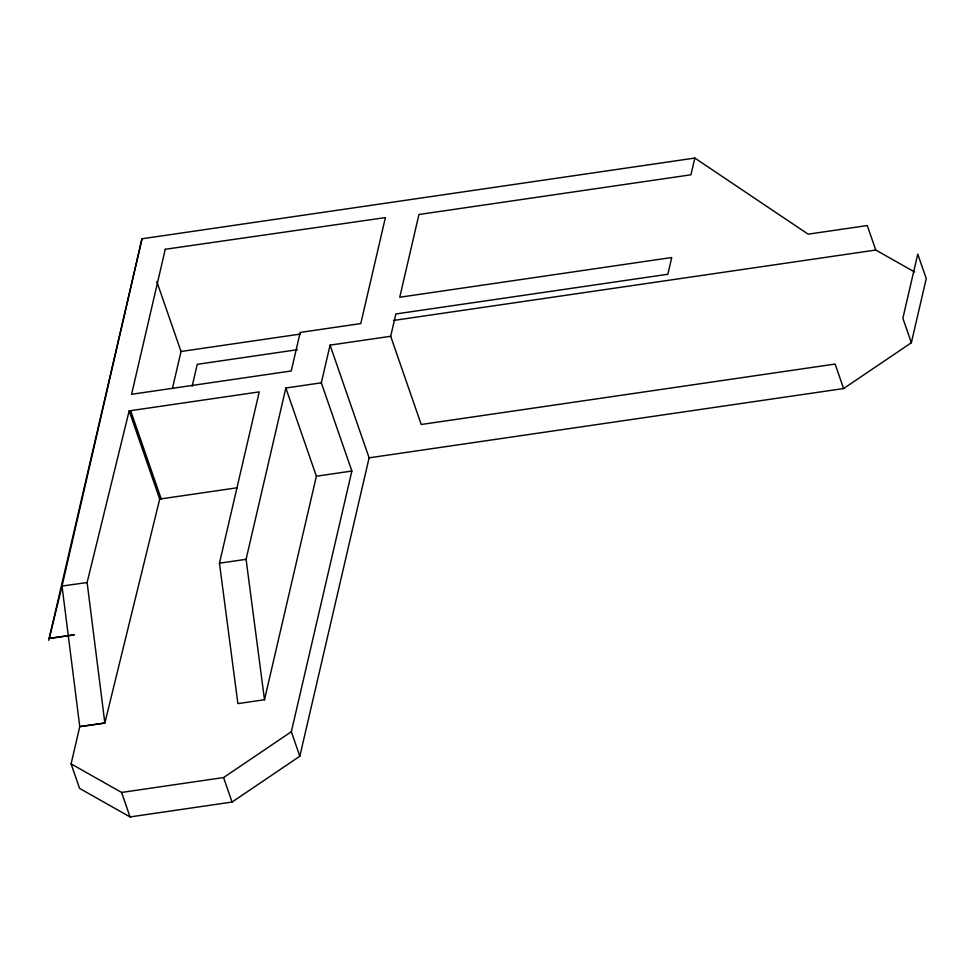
<?xml version="1.0" encoding="UTF-8"?>
<svg xmlns="http://www.w3.org/2000/svg" width="975" height="975" viewBox="0 0 975 975"><rect width="100%" height="100%" fill="white"/><g stroke="black" fill="none" stroke-linecap="round" stroke-linejoin="round"><path stroke-width="1.46" d="M914.599 272.001L875.757 250.039L867.275 225.542L808.141 234.171L694.822 158.06L141.997 238.777L62.022 586.06L49.189 638.491L74.307 634.822L49.213 638.369M48.75 640.368L141.997 238.777M330.074 345.126L369.111 457.836L299.825 756.234L232.062 802.047L130.065 816.94L79.572 788.397L71.09 763.888L79.731 726.704L104.849 723.036L159.705 499.078L129.163 410.877L259.24 391.889L219.46 563.197L237.888 703.609L264.493 699.733L316.388 476.214L285.846 388.013L321.323 382.822L330.074 345.126L390.683 336.278L395.862 313.974L667.851 274.255L671.726 257.522L399.75 297.241L418.957 214.5L690.946 174.793L694.822 158.06M172.429 388.513L181.021 351.487L156.817 281.58M192.16 386.234L197.243 364.321L297.363 349.708M264.493 699.733L246.078 559.321L285.846 388.013M299.825 756.234L291.342 731.737L351.865 471.035L321.323 382.822M911.357 342.737L926.25 278.594L917.767 254.085L902.874 318.228L911.357 342.737L843.594 388.55L369.111 457.836M87.116 582.526L62.022 586.06L79.755 726.57L104.849 723.036L87.116 582.526L129.163 410.877M71.09 763.888L121.583 792.443L223.58 777.55L291.342 731.737M181.021 351.487L300.081 334.108M393.51 320.458L875.757 250.039M159.705 499.078L237.449 487.744M316.388 476.214L351.865 471.035M219.46 563.197L246.078 559.321M843.594 388.55L835.112 364.053L421.224 424.491L390.683 336.278M130.638 410.67L161.192 498.871M223.58 777.55L232.062 802.047M121.583 792.443L130.065 816.94M165.262 249.271L131.588 394.29L291.233 370.975L300.19 332.426L360.787 323.578L385.393 217.596L165.262 249.271"/></g></svg>
